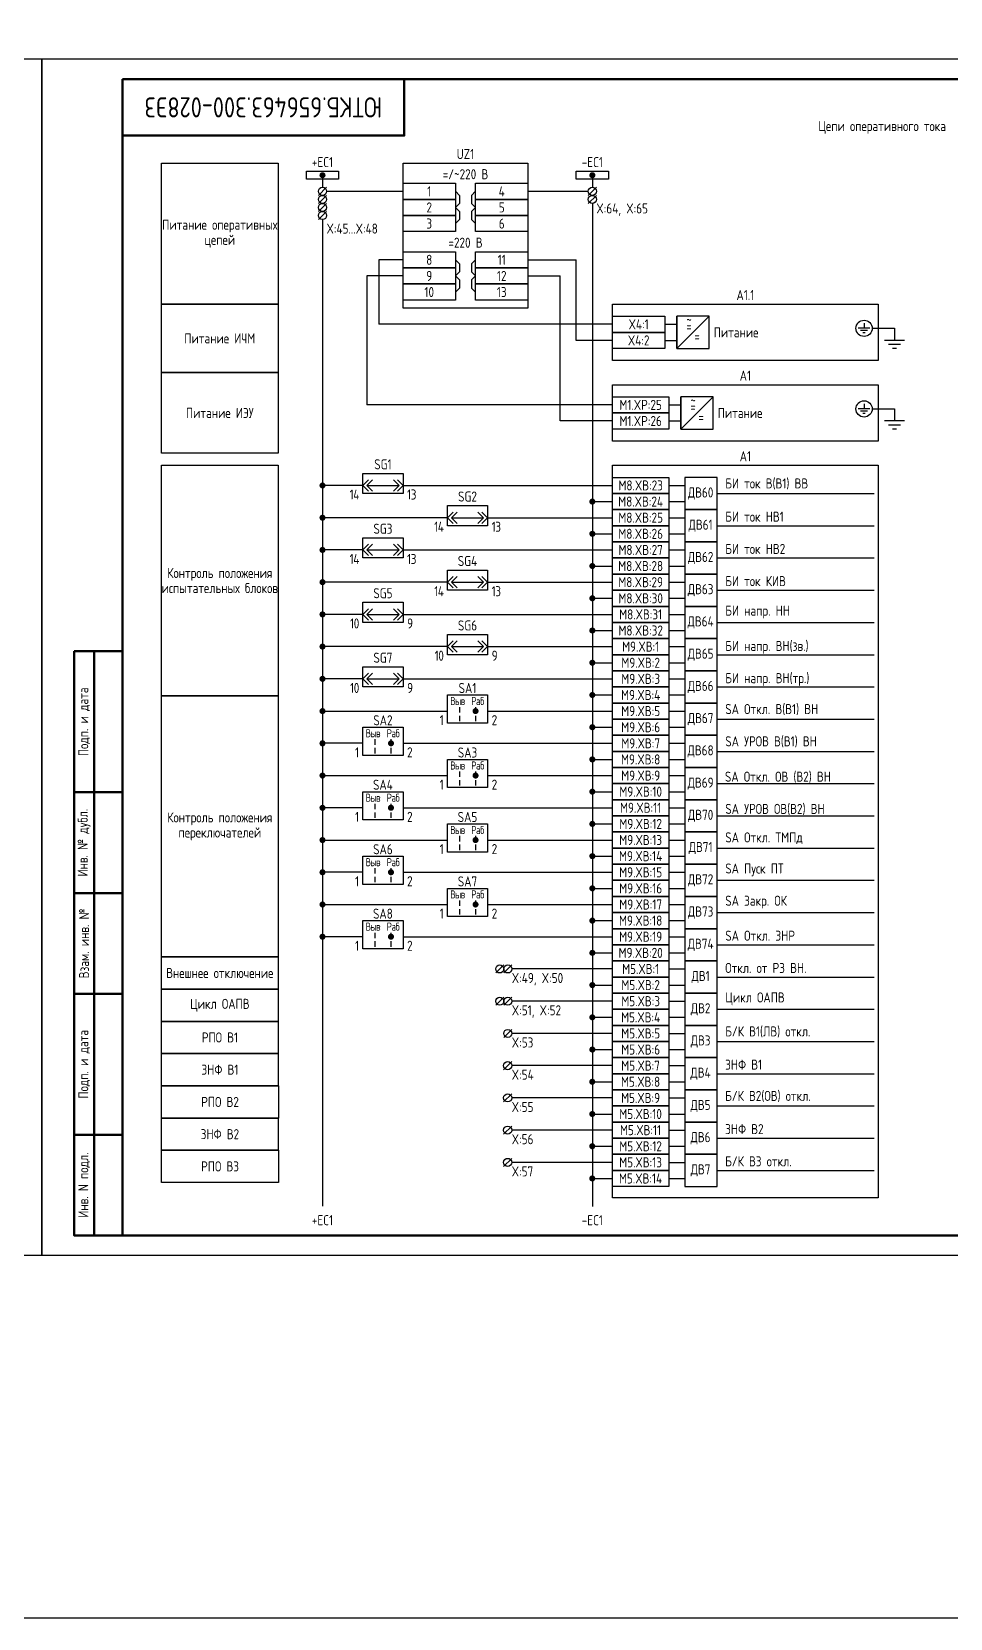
# Model space of a CAD drawing. Header units: millimetres. Extents: x -1117 to 4572, y -90 to 586.
# Drawn here: x 417.5 to 645.6, y -90 to 303.8 of the extents above; entities that cross this region are included whole.
import ezdxf

# ---------------------------------------------------------------- set-up
doc = ezdxf.new("R2010")
doc.units = ezdxf.units.MM
doc.styles.add('Gost_type_A', font='GOST_A.TTF')

# ---------------------------------------------------------------- blocks, each defined once
blk = doc.blocks.new('Формат_А3')
blk.add_lwpolyline([(-420, 297), (0, 297), (0, 0), (-420, 0)], close=True)
at = {"lineweight": 50}
blk.add_lwpolyline([(-400, 292), (-5, 292), (-5, 5), (-400, 5)], close=True, dxfattribs=at)
blk = doc.blocks.new('POINT')
at = {"const_width": 0.75}
blk.add_lwpolyline([(-0.375, 0, 1), (0.375, 0, 1)], format="xyb", close=True, dxfattribs=at)
blk = doc.blocks.new('Шинка')
blk.add_lwpolyline([(-4, 1), (4, 1), (4, -1), (-4, -1)], close=True)
blk.add_blockref('POINT', (0, 0))
blk = doc.blocks.new('БИ_разъем')
for p, q in [((0, 0), (1.41, 1.41)), ((0, 0), (1.41, 1.41)), ((0, 0), (1.41, -1.41)), ((0, 0), (1.41, -1.41)), ((1, 0), (2.41, 1.41)), ((1, 0), (2.41, -1.41)), ((1, 0), (9, 0)), ((9, 0), (7.59, 1.41)), ((9, 0), (7.59, -1.41)), ((10, 0), (8.59, 1.41)), ((10, 0), (8.59, 1.41)), ((10, 0), (8.59, -1.41)), ((10, 0), (8.59, -1.41))]:
    blk.add_line(p, q)
blk = doc.blocks.new('Переключатель_положение')
for p, q in [((2, 1), (2, -0.34)), ((2, -1.14), (2, -2.49))]:
    blk.add_line(p, q)
blk = doc.blocks.new('Штамп угловой верхний')
at = {"lineweight": 50}
blk.add_lwpolyline([(0, 0), (70, 0), (70, -14), (0, -14)], close=True, dxfattribs=at)
blk = doc.blocks.new('Штамп левый нижний')
at = {"lineweight": 50}
for points in [[(-12, 145), (-7, 145), (-7, 110), (-12, 110)], [(-7, 145), (0, 145), (0, 110), (-7, 110)], [(-12, 110), (-7, 110), (-7, 85), (-12, 85)], [(-7, 110), (0, 110), (0, 85), (-7, 85)], [(-12, 85), (-7, 85), (-7, 60), (-12, 60)], [(-7, 85), (0, 85), (0, 60), (-7, 60)], [(-12, 60), (-7, 60), (-7, 25), (-12, 25)], [(-7, 60), (0, 60), (0, 25), (-7, 25)], [(-12, 25), (-7, 25), (-7, 0), (-12, 0)], [(-7, 25), (0, 25), (0, 0), (-7, 0)]]:
    blk.add_lwpolyline(points, close=True, dxfattribs=at)
at = {"char_height": 2.5, "attachment_point": 5, "rotation": 90, "style": 'Gost_type_A'}
for s, insert, width in [('Подп. и дата', (-9.5, 127.5), 35), ('Инв. № дубл.', (-9.5, 97.5), 25), ('Взам. инв. №', (-9.5, 72.5), 25), ('Подп. и дата', (-9.5, 42.5), 35), ('Инв. N подл.', (-9.5, 12.5), 25)]:
    blk.add_mtext(s, dxfattribs=dict(at, insert=insert, width=width))

msp = doc.modelspace()

# ---------------------------------------------------------------- linework, layer by layer
for p, q in [((489.7, 268.15), (489.7, 265.15)), ((556.7, 268.15), (556.7, 265.15)), ((490.7, 265.15), (488.7, 263.15)), ((490.71, 264.15), (509.7, 264.15)), ((540.7, 264.15), (555.7, 264.15)), ((557.7, 265.15), (555.7, 263.15)), ((490.7, 263.15), (488.7, 261.15)), ((490.7, 261.15), (488.7, 259.15)), ((557.7, 263.15), (555.7, 261.15)), ((556.7, 261.15), (556.7, 12.16)), ((490.7, 259.15), (488.7, 257.15)), ((489.7, 257.15), (489.7, 12.28)), ((509.7, 247.15), (503.7, 247.15)), ((503.7, 247.15), (503.7, 231.15)), ((540.7, 247.15), (552.7, 247.15)), ((552.7, 227.15), (552.7, 247.15)), ((500.7, 243.15), (500.7, 211.15)), ((509.7, 243.15), (500.7, 243.15)), ((540.7, 243.15), (548.7, 243.15)), ((548.7, 207.15), (548.7, 243.15)), ((577.7, 225.15), (577.7, 233.15)), ((577.7, 225.15), (585.7, 233.15)), ((561.7, 231.15), (503.7, 231.15)), ((626.19, 230.15), (631.7, 230.15)), ((561.7, 227.15), (552.7, 227.15)), ((578.7, 205.15), (578.7, 213.15)), ((578.7, 205.15), (586.7, 213.15)), ((561.7, 211.15), (500.7, 211.15)), ((626.19, 210.15), (631.7, 210.15)), ((561.7, 207.15), (548.7, 207.15)), ((499.7, 191.15), (489.7, 191.15)), ((509.7, 191.15), (561.7, 191.15)), ((575.7, 191.15), (579.7, 191.15)), ((587.7, 189.15), (626.7, 189.15)), ((556.7, 187.15), (561.7, 187.15)), ((575.7, 187.15), (579.7, 187.15)), ((520.7, 183.15), (489.7, 183.15)), ((530.7, 183.15), (561.7, 183.15)), ((575.7, 183.15), (579.7, 183.15)), ((587.7, 181.15), (626.7, 181.15)), ((556.7, 179.15), (561.7, 179.15)), ((575.7, 179.15), (579.7, 179.15)), ((499.7, 175.15), (489.7, 175.15)), ((509.7, 175.15), (561.7, 175.15)), ((575.7, 175.15), (579.7, 175.15)), ((556.7, 171.15), (561.7, 171.15)), ((575.7, 171.15), (579.7, 171.15)), ((587.7, 173.15), (626.7, 173.15)), ((520.7, 167.15), (489.7, 167.15)), ((530.7, 167.15), (561.7, 167.15)), ((575.7, 167.15), (579.7, 167.15)), ((556.7, 163.15), (561.7, 163.15)), ((575.7, 163.15), (579.7, 163.15)), ((587.7, 165.15), (626.7, 165.15)), ((499.7, 159.15), (489.7, 159.15)), ((509.7, 159.15), (561.7, 159.15)), ((575.7, 159.15), (579.7, 159.15)), ((556.7, 155.15), (561.7, 155.15)), ((575.7, 155.15), (579.7, 155.15)), ((587.7, 157.15), (626.7, 157.15)), ((520.7, 151.15), (489.7, 151.15)), ((530.7, 151.15), (561.7, 151.15)), ((575.7, 151.15), (579.7, 151.15)), ((556.7, 147.15), (561.7, 147.15)), ((575.7, 147.15), (579.7, 147.15)), ((587.7, 149.15), (626.7, 149.15)), ((499.7, 143.15), (489.7, 143.15)), ((509.7, 143.15), (561.7, 143.15)), ((575.7, 143.15), (579.7, 143.15)), ((556.7, 139.15), (561.7, 139.15)), ((575.7, 139.15), (579.7, 139.15)), ((587.7, 141.15), (626.7, 141.15)), ((489.7, 135.15), (520.7, 135.15)), ((530.7, 135.15), (561.7, 135.15)), ((575.7, 135.15), (579.7, 135.15)), ((556.7, 131.15), (561.7, 131.15)), ((575.7, 131.15), (579.7, 131.15)), ((587.7, 133.15), (626.7, 133.15)), ((499.7, 127.15), (489.7, 127.15)), ((509.7, 127.15), (561.7, 127.15)), ((575.7, 127.15), (579.7, 127.15)), ((556.7, 123.15), (561.7, 123.15)), ((575.7, 123.15), (579.7, 123.15)), ((587.7, 125.15), (626.7, 125.15)), ((489.7, 119.15), (520.7, 119.15)), ((530.7, 119.15), (561.7, 119.15)), ((575.7, 119.15), (579.7, 119.15)), ((556.7, 115.15), (561.7, 115.15)), ((575.7, 115.15), (579.7, 115.15)), ((587.7, 117.15), (626.7, 117.15)), ((499.7, 111.15), (489.7, 111.15)), ((509.7, 111.15), (561.7, 111.15)), ((575.7, 111.15), (579.7, 111.15)), ((556.7, 107.15), (561.7, 107.15)), ((575.7, 107.15), (579.7, 107.15)), ((587.7, 109.15), (626.7, 109.15)), ((489.7, 103.15), (520.7, 103.15)), ((530.7, 103.15), (561.7, 103.15)), ((575.7, 103.15), (579.7, 103.15)), ((556.7, 99.15), (561.7, 99.15)), ((575.7, 99.15), (579.7, 99.15)), ((587.7, 101.15), (626.7, 101.15)), ((499.7, 95.15), (489.7, 95.15)), ((509.7, 95.15), (561.7, 95.15)), ((575.7, 95.15), (579.7, 95.15)), ((556.7, 91.15), (561.7, 91.15)), ((575.7, 91.15), (579.7, 91.15)), ((587.7, 93.15), (626.7, 93.15)), ((489.7, 87.15), (520.7, 87.15)), ((530.7, 87.15), (561.7, 87.15)), ((575.7, 87.15), (579.7, 87.15)), ((556.7, 83.15), (561.7, 83.15)), ((575.7, 83.15), (579.7, 83.15)), ((587.7, 85.15), (626.7, 85.15)), ((499.7, 79.15), (489.7, 79.15)), ((509.7, 79.15), (561.7, 79.15)), ((575.7, 79.15), (579.7, 79.15)), ((556.7, 75.15), (561.7, 75.15)), ((575.7, 75.15), (579.7, 75.15)), ((587.7, 77.15), (626.7, 77.15)), ((534.7, 72.15), (532.7, 70.15)), ((536.7, 72.15), (534.7, 70.15)), ((561.7, 71.15), (536.7, 71.15)), ((575.7, 71.15), (579.7, 71.15)), ((556.7, 67.15), (561.7, 67.15)), ((575.7, 67.15), (579.7, 67.15)), ((587.7, 69.15), (626.7, 69.15)), ((534.7, 64.15), (532.7, 62.15)), ((536.7, 64.15), (534.7, 62.15)), ((561.7, 63.15), (536.7, 63.15)), ((575.7, 63.15), (579.7, 63.15)), ((556.7, 59.15), (561.7, 59.15)), ((575.7, 59.15), (579.7, 59.15)), ((587.7, 61.15), (626.7, 61.15)), ((536.7, 56.15), (534.7, 54.15)), ((561.7, 55.15), (536.7, 55.15)), ((575.7, 55.15), (579.7, 55.15)), ((587.7, 53.15), (626.7, 53.15)), ((536.68, 48.15), (534.68, 46.15)), ((556.7, 51.15), (561.7, 51.15)), ((575.7, 51.15), (579.7, 51.15)), ((561.68, 47.15), (536.68, 47.15)), ((575.68, 47.15), (579.68, 47.15)), ((587.68, 45.15), (626.68, 45.15)), ((536.68, 40.15), (534.68, 38.15)), ((556.68, 43.15), (561.68, 43.15)), ((575.68, 43.15), (579.68, 43.15)), ((561.68, 39.15), (536.68, 39.15)), ((575.68, 39.15), (579.68, 39.15)), ((587.68, 37.15), (626.68, 37.15)), ((536.68, 32.15), (534.68, 30.15)), ((556.68, 35.15), (561.68, 35.15)), ((575.68, 35.15), (579.68, 35.15)), ((561.68, 31.15), (536.68, 31.15)), ((575.68, 31.15), (579.68, 31.15)), ((587.68, 29.15), (626.68, 29.15)), ((536.68, 24.15), (534.68, 22.15)), ((556.68, 27.15), (561.68, 27.15)), ((575.68, 27.15), (579.68, 27.15)), ((561.68, 23.15), (536.68, 23.15)), ((575.68, 23.15), (579.68, 23.15)), ((587.68, 21.15), (626.68, 21.15)), ((556.68, 19.15), (561.68, 19.15)), ((575.68, 19.15), (579.68, 19.15))]:
    msp.add_line(p, q)
at = {"ltscale": 4}
for p, q in [((574.7, 231.15), (577.7, 231.15)), ((574.7, 227.15), (577.7, 227.15)), ((575.7, 211.15), (578.7, 211.15)), ((575.7, 207.15), (578.7, 207.15))]:
    msp.add_line(p, q, dxfattribs=at)
at = {"ltscale": 4.32}
for p, q in [((625.59, 230.15), (622.74, 230.15)), ((625.02, 229.58), (623.31, 229.58)), ((624.45, 229.01), (623.88, 229.01)), ((624.17, 231.44), (624.17, 230.15)), ((631.7, 230.15), (631.7, 227.15)), ((634.2, 227.15), (629.2, 227.15)), ((633.2, 226.15), (630.2, 226.15)), ((632.2, 225.15), (631.2, 225.15)), ((625.59, 210.15), (622.74, 210.15)), ((625.02, 209.58), (623.31, 209.58)), ((624.45, 209.01), (623.88, 209.01)), ((624.17, 211.44), (624.17, 210.15)), ((631.7, 210.15), (631.7, 207.15)), ((634.2, 207.15), (629.2, 207.15)), ((633.2, 206.15), (630.2, 206.15)), ((632.2, 205.15), (631.2, 205.15))]:
    msp.add_line(p, q, dxfattribs=at)
for points in [[(-1117.42, 586), (4572.48, 586), (4572.48, -90), (-1117.42, -90)], [(478.69, 236.15), (449.7, 236.15), (449.7, 271.15), (478.69, 271.15)], [(509.7, 271.15), (540.7, 271.15), (540.7, 235.15), (509.7, 235.15)], [(509.7, 266.15), (522.7, 266.15), (522.7, 262.15), (509.7, 262.15)], [(527.7, 266.15), (540.7, 266.15), (540.7, 262.15), (527.7, 262.15)], [(509.7, 262.15), (522.7, 262.15), (522.7, 258.15), (509.7, 258.15)], [(527.7, 262.15), (540.7, 262.15), (540.7, 258.15), (527.7, 258.15)], [(509.7, 258.15), (522.7, 258.15), (522.7, 254.15), (509.7, 254.15)], [(527.7, 258.15), (540.7, 258.15), (540.7, 254.15), (527.7, 254.15)], [(509.7, 249.15), (522.7, 249.15), (522.7, 245.15), (509.7, 245.15)], [(527.7, 249.15), (540.7, 249.15), (540.7, 245.15), (527.7, 245.15)], [(509.7, 245.15), (522.7, 245.15), (522.7, 241.15), (509.7, 241.15)], [(527.7, 245.15), (540.7, 245.15), (540.7, 241.15), (527.7, 241.15)], [(509.7, 241.15), (522.7, 241.15), (522.7, 237.15), (509.7, 237.15)], [(527.7, 241.15), (540.7, 241.15), (540.7, 237.15), (527.7, 237.15)], [(478.69, 219.15), (449.7, 219.15), (449.7, 236.15), (478.69, 236.15)], [(561.7, 236.15), (627.7, 236.15), (627.7, 222.15), (561.7, 222.15)], [(561.7, 233.15), (574.7, 233.15), (574.7, 229.15), (561.7, 229.15)], [(561.7, 229.15), (574.7, 229.15), (574.7, 225.15), (561.7, 225.15)], [(478.7, 199.15), (449.7, 199.15), (449.7, 219.15), (478.7, 219.15)], [(561.7, 216.15), (627.7, 216.15), (627.7, 202.15), (561.7, 202.15)], [(561.7, 213.15), (575.7, 213.15), (575.7, 209.15), (561.7, 209.15)], [(561.7, 209.15), (575.7, 209.15), (575.7, 205.15), (561.7, 205.15)], [(478.69, 138.95), (449.69, 138.95), (449.7, 196.15), (478.7, 196.15)], [(499.7, 194.15), (509.7, 194.15), (509.7, 189.15), (499.7, 189.15)], [(561.7, 196.15), (627.7, 196.15), (627.7, 14.32), (561.7, 14.32)], [(561.7, 193.15), (575.7, 193.15), (575.7, 189.15), (561.7, 189.15)], [(561.7, 189.15), (575.7, 189.15), (575.7, 185.15), (561.7, 185.15)], [(520.7, 186.15), (530.7, 186.15), (530.7, 181.15), (520.7, 181.15)], [(561.7, 185.15), (575.7, 185.15), (575.7, 181.15), (561.7, 181.15)], [(561.7, 181.15), (575.7, 181.15), (575.7, 177.15), (561.7, 177.15)], [(499.7, 178.15), (509.7, 178.15), (509.7, 173.15), (499.7, 173.15)], [(561.7, 177.15), (575.7, 177.15), (575.7, 173.15), (561.7, 173.15)], [(520.7, 170.15), (530.7, 170.15), (530.7, 165.15), (520.7, 165.15)], [(561.7, 173.15), (575.7, 173.15), (575.7, 169.15), (561.7, 169.15)], [(561.7, 169.15), (575.7, 169.15), (575.7, 165.15), (561.7, 165.15)], [(499.7, 162.15), (509.7, 162.15), (509.7, 157.15), (499.7, 157.15)], [(561.7, 165.15), (575.7, 165.15), (575.7, 161.15), (561.7, 161.15)], [(561.7, 161.15), (575.7, 161.15), (575.7, 157.15), (561.7, 157.15)], [(520.7, 154.15), (530.7, 154.15), (530.7, 149.15), (520.7, 149.15)], [(561.7, 157.15), (575.7, 157.15), (575.7, 153.15), (561.7, 153.15)], [(561.7, 153.15), (575.7, 153.15), (575.7, 149.15), (561.7, 149.15)], [(499.7, 146.15), (509.7, 146.15), (509.7, 141.15), (499.7, 141.15)], [(561.7, 149.15), (575.7, 149.15), (575.7, 145.15), (561.7, 145.15)], [(561.7, 145.15), (575.7, 145.15), (575.7, 141.15), (561.7, 141.15)], [(478.69, 74.15), (449.72, 74.15), (449.7, 138.95), (478.68, 138.95)], [(520.7, 139.15), (530.7, 139.15), (530.7, 132.15), (520.7, 132.15)], [(561.7, 141.15), (575.7, 141.15), (575.7, 137.15), (561.7, 137.15)], [(561.7, 137.15), (575.7, 137.15), (575.7, 133.15), (561.7, 133.15)], [(499.7, 131.15), (509.7, 131.15), (509.7, 124.15), (499.7, 124.15)], [(561.7, 133.15), (575.7, 133.15), (575.7, 129.15), (561.7, 129.15)], [(561.7, 129.15), (575.7, 129.15), (575.7, 125.15), (561.7, 125.15)], [(520.7, 123.15), (530.7, 123.15), (530.7, 116.15), (520.7, 116.15)], [(561.7, 125.15), (575.7, 125.15), (575.7, 121.15), (561.7, 121.15)], [(561.7, 121.15), (575.7, 121.15), (575.7, 117.15), (561.7, 117.15)], [(499.7, 115.15), (509.7, 115.15), (509.7, 108.15), (499.7, 108.15)], [(561.7, 117.15), (575.7, 117.15), (575.7, 113.15), (561.7, 113.15)], [(561.7, 113.15), (575.7, 113.15), (575.7, 109.15), (561.7, 109.15)], [(520.7, 107.15), (530.7, 107.15), (530.7, 100.15), (520.7, 100.15)], [(561.7, 109.15), (575.7, 109.15), (575.7, 105.15), (561.7, 105.15)], [(561.7, 105.15), (575.7, 105.15), (575.7, 101.15), (561.7, 101.15)], [(499.7, 99.15), (509.7, 99.15), (509.7, 92.15), (499.7, 92.15)], [(561.7, 101.15), (575.7, 101.15), (575.7, 97.15), (561.7, 97.15)], [(561.7, 97.15), (575.7, 97.15), (575.7, 93.15), (561.7, 93.15)], [(520.7, 91.15), (530.7, 91.15), (530.7, 84.15), (520.7, 84.15)], [(561.7, 93.15), (575.7, 93.15), (575.7, 89.15), (561.7, 89.15)], [(561.7, 89.15), (575.7, 89.15), (575.7, 85.15), (561.7, 85.15)], [(499.7, 83.15), (509.7, 83.15), (509.7, 76.15), (499.7, 76.15)], [(561.7, 85.15), (575.7, 85.15), (575.7, 81.15), (561.7, 81.15)], [(561.7, 81.15), (575.7, 81.15), (575.7, 77.15), (561.7, 77.15)], [(561.7, 77.15), (575.7, 77.15), (575.7, 73.15), (561.7, 73.15)], [(478.7, 66.15), (449.7, 66.15), (449.7, 74.15), (478.7, 74.15)], [(561.7, 73.15), (575.7, 73.15), (575.7, 69.15), (561.7, 69.15)], [(561.7, 73.15), (575.7, 73.15), (575.7, 69.15), (561.7, 69.15)], [(561.7, 69.15), (575.7, 69.15), (575.7, 65.15), (561.7, 65.15)], [(478.7, 58.15), (449.7, 58.15), (449.7, 66.15), (478.7, 66.15)], [(561.7, 65.15), (575.7, 65.15), (575.7, 61.15), (561.7, 61.15)], [(561.7, 61.15), (575.7, 61.15), (575.7, 57.15), (561.7, 57.15)], [(478.73, 50.15), (449.73, 50.15), (449.73, 58.15), (478.73, 58.15)], [(561.7, 57.15), (575.7, 57.15), (575.7, 53.15), (561.7, 53.15)], [(561.7, 53.15), (575.7, 53.15), (575.7, 49.15), (561.7, 49.15)], [(478.73, 42.15), (449.73, 42.15), (449.73, 50.15), (478.73, 50.15)], [(561.68, 49.15), (575.68, 49.15), (575.68, 45.15), (561.68, 45.15)], [(561.68, 45.15), (575.68, 45.15), (575.68, 41.15), (561.68, 41.15)], [(478.76, 34.15), (449.76, 34.15), (449.76, 42.15), (478.76, 42.15)], [(561.68, 41.15), (575.68, 41.15), (575.68, 37.15), (561.68, 37.15)], [(561.68, 37.15), (575.68, 37.15), (575.68, 33.15), (561.68, 33.15)], [(478.73, 26.15), (449.73, 26.15), (449.73, 34.15), (478.73, 34.15)], [(561.68, 33.15), (575.68, 33.15), (575.68, 29.15), (561.68, 29.15)], [(561.68, 29.15), (575.68, 29.15), (575.68, 25.15), (561.68, 25.15)], [(478.76, 18.15), (449.76, 18.15), (449.76, 26.15), (478.76, 26.15)], [(561.68, 25.15), (575.68, 25.15), (575.68, 21.15), (561.68, 21.15)], [(561.68, 21.15), (575.68, 21.15), (575.68, 17.15), (561.68, 17.15)]]:
    msp.add_lwpolyline(points, close=True)
for points in [[(522.7, 264.15), (523.7, 263.15), (523.7, 261.15), (522.7, 260.15)], [(527.7, 264.15), (526.7, 263.15), (526.7, 261.15), (527.7, 260.15)], [(522.7, 260.15), (523.7, 259.15), (523.7, 257.15), (522.7, 256.15)], [(527.7, 260.15), (526.7, 259.15), (526.7, 257.15), (527.7, 256.15)], [(522.7, 247.15), (523.7, 246.15), (523.7, 244.15), (522.7, 243.15)], [(527.7, 247.15), (526.7, 246.15), (526.7, 244.15), (527.7, 243.15)], [(522.7, 243.15), (523.7, 242.15), (523.7, 240.15), (522.7, 239.15)], [(527.7, 243.15), (526.7, 242.15), (526.7, 240.15), (527.7, 239.15)]]:
    msp.add_lwpolyline(points)
at = {"ltscale": 4}
for points in [[(577.7, 225.15), (585.7, 225.15), (585.7, 233.15), (577.7, 233.15)], [(578.7, 205.15), (586.7, 205.15), (586.7, 213.15), (578.7, 213.15)], [(579.7, 185.15), (587.7, 185.15), (587.7, 193.15), (579.7, 193.15)], [(579.7, 177.15), (587.7, 177.15), (587.7, 185.15), (579.7, 185.15)], [(579.7, 169.15), (587.7, 169.15), (587.7, 177.15), (579.7, 177.15)], [(579.7, 161.15), (587.7, 161.15), (587.7, 169.15), (579.7, 169.15)], [(579.7, 153.15), (587.7, 153.15), (587.7, 161.15), (579.7, 161.15)], [(579.7, 145.15), (587.7, 145.15), (587.7, 153.15), (579.7, 153.15)], [(579.7, 137.15), (587.7, 137.15), (587.7, 145.15), (579.7, 145.15)], [(579.7, 129.15), (587.7, 129.15), (587.7, 137.15), (579.7, 137.15)], [(579.7, 121.15), (587.7, 121.15), (587.7, 129.15), (579.7, 129.15)], [(579.7, 113.15), (587.7, 113.15), (587.7, 121.15), (579.7, 121.15)], [(579.7, 105.15), (587.7, 105.15), (587.7, 113.15), (579.7, 113.15)], [(579.7, 97.15), (587.7, 97.15), (587.7, 105.15), (579.7, 105.15)], [(579.7, 89.15), (587.7, 89.15), (587.7, 97.15), (579.7, 97.15)], [(579.7, 81.15), (587.7, 81.15), (587.7, 89.15), (579.7, 89.15)], [(579.7, 73.15), (587.7, 73.15), (587.7, 81.15), (579.7, 81.15)], [(579.7, 65.15), (587.7, 65.15), (587.7, 73.15), (579.7, 73.15)], [(579.7, 57.15), (587.7, 57.15), (587.7, 65.15), (579.7, 65.15)], [(579.7, 49.15), (587.7, 49.15), (587.7, 57.15), (579.7, 57.15)], [(579.68, 41.15), (587.68, 41.15), (587.68, 49.15), (579.68, 49.15)], [(579.68, 33.15), (587.68, 33.15), (587.68, 41.15), (579.68, 41.15)], [(579.68, 25.15), (587.68, 25.15), (587.68, 33.15), (579.68, 33.15)], [(579.68, 17.15), (587.68, 17.15), (587.68, 25.15), (579.68, 25.15)]]:
    msp.add_lwpolyline(points, close=True, dxfattribs=at)
for centre, radius in [((489.7, 264.15), 1), ((556.7, 264.15), 1), ((489.7, 262.15), 1), ((489.7, 260.15), 1), ((556.7, 262.15), 1), ((489.7, 258.15), 1), ((624.17, 230.15), 2.02), ((624.17, 210.15), 2.02), ((533.7, 71.15), 1), ((535.7, 71.15), 1), ((533.7, 63.15), 1), ((535.7, 63.15), 1), ((535.7, 55.15), 1), ((535.68, 47.15), 1), ((535.68, 39.15), 1), ((535.68, 31.15), 1), ((535.68, 23.15), 1)]:
    msp.add_circle(centre, radius)

# ---------------------------------------------------------------- block references
at = {"color": 1}
for name, p in [('Формат_А3', (420, 0)), ('Формат_А3', (840, 0)), ('Штамп левый нижний', (440, 5))]:
    msp.add_blockref(name, p, dxfattribs=at)
for name, p in [('Штамп угловой верхний', (440, 292)), ('Шинка', (489.7, 268.15)), ('Шинка', (556.7, 268.15)), ('POINT', (489.7, 191.15)), ('БИ_разъем', (499.7, 191.15)), ('POINT', (556.7, 187.15)), ('POINT', (489.7, 183.15)), ('БИ_разъем', (520.7, 183.15)), ('POINT', (556.7, 179.15)), ('POINT', (489.7, 175.15)), ('БИ_разъем', (499.7, 175.15)), ('POINT', (556.7, 171.15)), ('POINT', (489.7, 167.15)), ('БИ_разъем', (520.7, 167.15)), ('POINT', (556.7, 163.15)), ('POINT', (489.7, 159.15)), ('БИ_разъем', (499.7, 159.15)), ('POINT', (556.7, 155.15)), ('POINT', (489.7, 151.15)), ('БИ_разъем', (520.7, 151.15)), ('POINT', (556.7, 147.15)), ('POINT', (489.7, 143.15)), ('БИ_разъем', (499.7, 143.15)), ('POINT', (556.7, 139.15)), ('POINT', (489.7, 135.15)), ('Переключатель_положение', (521.7, 135.15)), ('POINT', (527.7, 135.15)), ('Переключатель_положение', (525.7, 135.15)), ('POINT', (556.7, 131.15)), ('POINT', (489.7, 127.15)), ('Переключатель_положение', (500.7, 127.15)), ('POINT', (506.7, 127.15)), ('Переключатель_положение', (504.7, 127.15)), ('POINT', (556.7, 123.15)), ('POINT', (489.7, 119.15)), ('Переключатель_положение', (521.7, 119.15)), ('POINT', (527.7, 119.15)), ('Переключатель_положение', (525.7, 119.15)), ('POINT', (556.7, 115.15)), ('POINT', (489.7, 111.15)), ('Переключатель_положение', (500.7, 111.15)), ('POINT', (506.7, 111.15)), ('Переключатель_положение', (504.7, 111.15)), ('POINT', (556.7, 107.15)), ('POINT', (489.7, 103.15)), ('Переключатель_положение', (521.7, 103.15)), ('POINT', (527.7, 103.15)), ('Переключатель_положение', (525.7, 103.15)), ('POINT', (556.7, 99.15)), ('POINT', (489.7, 95.15)), ('Переключатель_положение', (500.7, 95.15)), ('POINT', (506.7, 95.15)), ('Переключатель_положение', (504.7, 95.15)), ('POINT', (556.7, 91.15)), ('POINT', (489.7, 87.15)), ('Переключатель_положение', (521.7, 87.15)), ('POINT', (527.7, 87.15)), ('Переключатель_положение', (525.7, 87.15)), ('POINT', (556.7, 83.15)), ('POINT', (489.7, 79.15)), ('Переключатель_положение', (500.7, 79.15)), ('POINT', (506.7, 79.15)), ('Переключатель_положение', (504.7, 79.15)), ('POINT', (556.7, 75.15)), ('POINT', (556.7, 67.15)), ('POINT', (556.7, 59.15)), ('POINT', (556.7, 51.15)), ('POINT', (556.68, 43.15)), ('POINT', (556.68, 35.15)), ('POINT', (556.68, 27.15)), ('POINT', (556.68, 19.15))]:
    msp.add_blockref(name, p)

# ---------------------------------------------------------------- texts
at = {"insert": (475, 285), "char_height": 5, "width": 70, "attachment_point": 5, "rotation": 180, "style": 'Gost_type_A'}
msp.add_mtext('ЮТКБ.656463.300-028Э3', dxfattribs=at)
at = {"char_height": 2.5, "line_spacing_factor": 0.9, "style": 'Gost_type_A'}
for s, insert, width, attachment_point in [('Цепи оперативного тока', (628.66, 280), 197.5, 5), ('UZ1', (525.2, 272.15), 31, 8), ('=/~220 В', (525.2, 267.15), 31, 8), ('X:64, X:65', (557.7, 261.15), 16, 1), ('Питание оперативных цепей', (464.2, 253.65), 28.9833, 5), ('X:45...X:48', (490.7, 256.15), 16, 1), ('=220 В', (525.2, 250.15), 31, 8), ('A1.1', (594.7, 237.15), 66, 8), ('Питание ИЧМ', (464.2, 227.65), 28.9833, 5), ('A1', (594.7, 217.15), 66, 8), ('Питание ИЭУ', (464.2, 209.15), 28.9936, 5), ('SG1', (504.7, 195.15), 10, 8), ('A1', (594.7, 197.15), 66, 8), ('{\\T0.9;14}', (498.7, 190.15), 5, 3), ('{\\T0.9;13}', (510.7, 190.15), 5, 1), ('SG2', (525.7, 187.15), 10, 8), ('SG3', (504.7, 179.15), 10, 8), ('{\\T0.9;14}', (519.7, 182.15), 5, 3), ('{\\T0.9;13}', (531.7, 182.15), 5, 1), ('{\\T0.9;14}', (498.7, 174.15), 5, 3), ('{\\T0.9;13}', (510.7, 174.15), 5, 1), ('SG4', (525.7, 171.15), 10, 8), ('Контроль положения\\Pиспытательных блоков', (464.2, 167.55), 29.0072, 5), ('SG5', (504.7, 163.15), 10, 8), ('{\\T0.9;14}', (519.7, 166.15), 5, 3), ('{\\T0.9;13}', (531.7, 166.15), 5, 1), ('{\\T0.9;10}', (498.7, 158.15), 5, 3), ('{\\T0.9;9}', (510.7, 158.15), 5, 1), ('SG6', (525.7, 155.15), 10, 8), ('SG7', (504.7, 147.15), 10, 8), ('{\\T0.9;10}', (519.7, 150.15), 5, 3), ('{\\T0.9;9}', (531.7, 150.15), 5, 1), ('{\\T0.9;10}', (498.7, 142.15), 5, 3), ('{\\T0.9;9}', (510.7, 142.15), 5, 1), ('Контроль положения\\Pпереключателей', (464.2, 106.55), 28.9868, 5), ('Внешнее отключение', (464.2, 70.15), 29, 5), ('X:49, X:50', (536.7, 70.15), 12.1385, 1), ('Цикл ОАПВ', (464.2, 62.15), 29, 5), ('X:51, X:52', (536.7, 62.15), 14.2209, 1), ('РПО В1', (464.23, 54.15), 29, 5), ('X:53', (536.7, 54.15), 14.2209, 1), ('ЗНФ В1', (464.23, 46.15), 29, 5), ('X:54', (536.68, 46.15), 14.2209, 1), ('РПО В2', (464.26, 38.15), 29, 5), ('X:55', (536.68, 38.15), 14.2209, 1), ('ЗНФ В2', (464.23, 30.15), 29, 5), ('X:56', (536.68, 30.15), 14.2209, 1), ('РПО В3', (464.26, 22.15), 29, 5), ('X:57', (536.68, 22.15), 14.2209, 1)]:
    msp.add_mtext(s, dxfattribs=dict(at, insert=insert, width=width, attachment_point=attachment_point))
at = {"style": 'Gost_type_A'}
for s, insert, char_height, width, attachment_point in [('+EC1', (489.7, 270.15), 2.5, 10, 8), ('-EC1', (556.7, 270.15), 2.5, 10, 8), ('1', (516.2, 264.15), 2.5, 13, 5), ('4', (534.2, 264.15), 2.5, 13, 5), ('2', (516.2, 260.15), 2.5, 13, 5), ('5', (534.2, 260.15), 2.5, 13, 5), ('3', (516.2, 256.15), 2.5, 13, 5), ('6', (534.2, 256.15), 2.5, 13, 5), ('8', (516.2, 247.15), 2.5, 13, 5), ('11', (534.2, 247.15), 2.5, 13, 5), ('9', (516.2, 243.15), 2.5, 13, 5), ('12', (534.2, 243.15), 2.5, 13, 5), ('10', (516.2, 239.15), 2.5, 13, 5), ('13', (534.2, 239.15), 2.5, 13, 5), ('X4:1', (568.2, 231.15), 2.5, 13, 5), ('~', (580.7, 232.19), 2.5, 2.7, 5), ('X4:2', (568.2, 227.15), 2.5, 13, 5), ('=', (580.7, 230.69), 2.5, 6, 5), ('=', (582.7, 228.15), 2.5, 6, 5), ('Питание', (592.38, 229.14), 2.5, 11.3452, 5), ('M1.XP:25', (568.7, 211.15), 2.5, 13.9956, 5), ('~', (581.7, 212.19), 2.5, 2.7, 5), ('=', (581.7, 210.69), 2.5, 6, 5), ('Питание', (593.38, 209.14), 2.5, 11.3452, 5), ('M1.XP:26', (568.7, 207.15), 2.5, 13.9956, 5), ('=', (583.7, 208.15), 2.5, 6, 5), ('БИ ток В(В1) ВВ', (589.7, 190.15), 2.5, 33.0751, 7), ('M8.XВ:23', (568.7, 191.15), 2.5, 14, 5), ('ДВ60', (583.58, 189.15), 2.5, 7.7588, 5), ('M8.XВ:24', (568.7, 187.15), 2.5, 14, 5), ('M8.XВ:25', (568.7, 183.15), 2.5, 14, 5), ('ДВ61', (583.58, 181.15), 2.5, 7.7588, 5), ('БИ ток НВ1', (589.7, 182.15), 2.5, 33.0751, 7), ('M8.XВ:26', (568.7, 179.15), 2.5, 14, 5), ('M8.XВ:27', (568.7, 175.15), 2.5, 14, 5), ('ДВ62', (583.58, 173.15), 2.5, 7.7588, 5), ('\\pxt1;БИ ток НВ2', (589.7, 174.15), 2.5, 33.0751, 7), ('M8.XВ:28', (568.7, 171.15), 2.5, 14, 5), ('M8.XВ:29', (568.7, 167.15), 2.5, 14, 5), ('ДВ63', (583.58, 165.15), 2.5, 7.7588, 5), ('БИ ток КИВ', (589.7, 166.15), 2.5, 33.0751, 7), ('M8.XВ:30', (568.7, 163.15), 2.5, 14, 5), ('M8.XВ:31', (568.7, 159.15), 2.5, 14, 5), ('ДВ64', (583.58, 157.15), 2.5, 7.7588, 5), ('БИ напр. НН', (589.7, 158.15), 2.5, 33.0751, 7), ('M8.XВ:32', (568.7, 155.15), 2.5, 14, 5), ('M9.XВ:1', (568.7, 151.15), 2.5, 14, 5), ('ДВ65', (583.58, 149.15), 2.5, 7.7588, 5), ('\\pxt2;БИ напр. ВН(зв.)', (589.7, 149.4), 2.5, 27.8465, 7), ('M9.XВ:2', (568.7, 147.15), 2.5, 14, 5), ('SA1', (525.7, 139.61), 2.5, 10, 8), ('M9.XВ:3', (568.7, 143.15), 2.5, 14, 5), ('ДВ66', (583.58, 141.15), 2.5, 7.7588, 5), ('\\pxt2;БИ напр. ВН(тр.)', (589.7, 141.4), 2.5, 31.2345, 7), ('{\\T0.9;Выв}', (523.2, 137.65), 2, 5, 5), ('{\\T0.9;Раб}', (528.2, 137.65), 2, 5, 5), ('M9.XВ:4', (568.7, 139.15), 2.5, 14, 5), ('SA2', (504.7, 131.61), 2.5, 10, 8), ('{\\T0.9;1}', (519.7, 134.15), 2.5, 5, 3), ('{\\T0.9;2}', (531.7, 134.15), 2.5, 5, 1), ('M9.XВ:5', (568.7, 135.15), 2.5, 14, 5), ('ДВ67', (583.58, 133.15), 2.5, 7.7588, 5), ('SA Откл. В(В1) ВН', (589.7, 134.15), 2.5, 42.0274, 7), ('{\\T0.9;Выв}', (502.2, 129.65), 2, 5, 5), ('{\\T0.9;Раб}', (507.2, 129.65), 2, 5, 5), ('M9.XВ:6', (568.7, 131.15), 2.5, 14, 5), ('{\\T0.9;1}', (498.7, 126.15), 2.5, 5, 3), ('SA3', (525.7, 123.61), 2.5, 10, 8), ('M9.XВ:7', (568.7, 127.15), 2.5, 14, 5), ('ДВ68', (583.58, 125.15), 2.5, 7.7588, 5), ('SA УРОВ В(В1) ВН', (589.7, 126.15), 2.5, 27.8465, 7), ('{\\T0.9;Выв}', (523.2, 121.65), 2, 5, 5), ('{\\T0.9;Раб}', (528.2, 121.65), 2, 5, 5), ('M9.XВ:8', (568.7, 123.15), 2.5, 14, 5), ('{\\T0.9;1}', (519.7, 118.15), 2.5, 5, 3), ('{\\T0.9;2}', (531.7, 118.15), 2.5, 5, 1), ('M9.XВ:9', (568.7, 119.15), 2.5, 14, 5), ('ДВ69', (583.58, 117.15), 2.5, 7.7588, 5), ('SA Откл. ОВ (В2) ВН', (589.62, 117.37), 2.5, 40.0715, 7), ('{\\T0.9;Выв}', (502.2, 113.65), 2, 5, 5), ('SA4', (504.7, 115.61), 2.5, 10, 8), ('{\\T0.9;Раб}', (507.2, 113.65), 2, 5, 5), ('M9.XВ:10', (568.7, 115.15), 2.5, 14, 5), ('M9.XВ:11', (568.7, 111.15), 2.5, 14, 5), ('ДВ70', (583.58, 109.15), 2.5, 7.7588, 5), ('SA УРОВ ОВ(В2) ВН', (589.7, 109.38), 2.5, 27.8465, 7), ('{\\T0.9;1}', (498.7, 110.15), 2.5, 5, 3), ('{\\T0.9;Выв}', (523.2, 105.65), 2, 5, 5), ('SA5', (525.7, 107.61), 2.5, 10, 8), ('{\\T0.9;Раб}', (528.2, 105.65), 2, 5, 5), ('M9.XВ:12', (568.7, 107.15), 2.5, 14, 5), ('M9.XВ:13', (568.7, 103.15), 2.5, 14, 5), ('ДВ71', (583.58, 101.15), 2.5, 7.7588, 5), ('SA Откл. ТМПд', (589.7, 102.15), 2.5, 27.8465, 7), ('{\\T0.9;Выв}', (502.2, 97.65), 2, 5, 5), ('SA6', (504.7, 99.61), 2.5, 10, 8), ('{\\T0.9;Раб}', (507.2, 97.65), 2, 5, 5), ('{\\T0.9;1}', (519.7, 102.15), 2.5, 5, 3), ('{\\T0.9;2}', (531.7, 102.15), 2.5, 5, 1), ('M9.XВ:14', (568.7, 99.15), 2.5, 14, 5), ('M9.XВ:15', (568.7, 95.15), 2.5, 14, 5), ('ДВ72', (583.58, 93.15), 2.5, 7.7588, 5), ('SA Пуск ПТ', (589.7, 94.15), 2.5, 27.8465, 7), ('{\\T0.9;1}', (498.7, 94.15), 2.5, 5, 3), ('{\\T0.9;Выв}', (523.2, 89.65), 2, 5, 5), ('SA7', (525.7, 91.61), 2.5, 10, 8), ('{\\T0.9;Раб}', (528.2, 89.65), 2, 5, 5), ('M9.XВ:16', (568.7, 91.15), 2.5, 14, 5), ('M9.XВ:17', (568.7, 87.15), 2.5, 14, 5), ('ДВ73', (583.58, 85.15), 2.5, 7.7588, 5), ('SA Закр. ОК', (589.7, 86.15), 2.5, 27.8465, 7), ('SA8', (504.7, 83.61), 2.5, 10, 8), ('{\\T0.9;1}', (519.7, 86.15), 2.5, 5, 3), ('{\\T0.9;2}', (531.7, 86.15), 2.5, 5, 1), ('M9.XВ:18', (568.7, 83.15), 2.5, 14, 5), ('{\\T0.9;Выв}', (502.2, 81.65), 2, 5, 5), ('{\\T0.9;Раб}', (507.2, 81.65), 2, 5, 5), ('M9.XВ:19', (568.7, 79.15), 2.5, 14, 5), ('SA Откл. ЗНР', (589.7, 78.15), 2.5, 27.8465, 7), ('{\\T0.9;1}', (498.7, 78.15), 2.5, 5, 3), ('M9.XВ:20', (568.7, 75.15), 2.5, 14, 5), ('ДВ74', (583.58, 77.15), 2.5, 7.7588, 5), ('M5.XВ:1', (568.7, 71.15), 2.5, 14, 5), ('Откл. от РЗ ВН.', (589.7, 70.15), 2.5, 30.8621, 7), ('M5.XВ:2', (568.7, 67.15), 2.5, 14, 5), ('ДВ1', (583.58, 69.15), 2.5, 7.7588, 5), ('M5.XВ:3', (568.7, 63.15), 2.5, 14, 5), ('M5.XВ:4', (568.7, 59.15), 2.5, 14, 5), ('ДВ2', (583.58, 61.15), 2.5, 7.7588, 5), ('M5.XВ:5', (568.7, 55.15), 2.5, 14, 5), ('Б/К В1(ЛВ) откл.', (589.7, 54.15), 2.5, 27.8465, 7), ('M5.XВ:6', (568.7, 51.15), 2.5, 14, 5), ('ДВ3', (583.58, 53.15), 2.5, 7.7588, 5), ('M5.XВ:7', (568.68, 47.15), 2.5, 14, 5), ('ЗНФ В1', (589.68, 46.15), 2.5, 27.8465, 7), ('M5.XВ:8', (568.68, 43.15), 2.5, 14, 5), ('ДВ4', (583.56, 45.15), 2.5, 7.7588, 5), ('M5.XВ:9', (568.68, 39.15), 2.5, 14, 5), ('Б/К В2(ОВ) откл.', (589.68, 38.15), 2.5, 27.8465, 7), ('M5.XВ:10', (568.68, 35.15), 2.5, 14, 5), ('ДВ5', (583.56, 37.15), 2.5, 7.7588, 5), ('M5.XВ:11', (568.68, 31.15), 2.5, 14, 5), ('ЗНФ В2', (589.68, 30.15), 2.5, 37, 7), ('M5.XВ:12', (568.68, 27.15), 2.5, 14, 5), ('ДВ6', (583.56, 29.15), 2.5, 7.7588, 5), ('M5.XВ:13', (568.68, 23.15), 2.5, 14, 5), ('Б/К В3 откл.', (589.68, 22.15), 2.5, 44.8565, 7), ('M5.XВ:14', (568.68, 19.15), 2.5, 14, 5), ('ДВ7', (583.56, 21.15), 2.5, 7.7588, 5), ('+EC1', (489.7, 7.55), 2.5, 18, 8), ('-EC1', (556.7, 7.55), 2.5, 20, 8)]:
    msp.add_mtext(s, dxfattribs=dict(at, insert=insert, char_height=char_height, width=width, attachment_point=attachment_point))
at = {"char_height": 2.5, "attachment_point": 1, "style": 'Gost_type_A'}
for insert in [(510.7, 126.16), (510.7, 110.16), (510.7, 94.16), (510.7, 78.16)]:
    msp.add_mtext('{\\T0.9;2}', dxfattribs=dict(at, insert=insert))
at = {"color": 6, "insert": (589.7, 62.15), "char_height": 2.5, "width": 38.5025, "attachment_point": 7, "style": 'Gost_type_A'}
msp.add_mtext('Цикл ОАПВ', dxfattribs=at)

doc.saveas('drawing.dxf')
